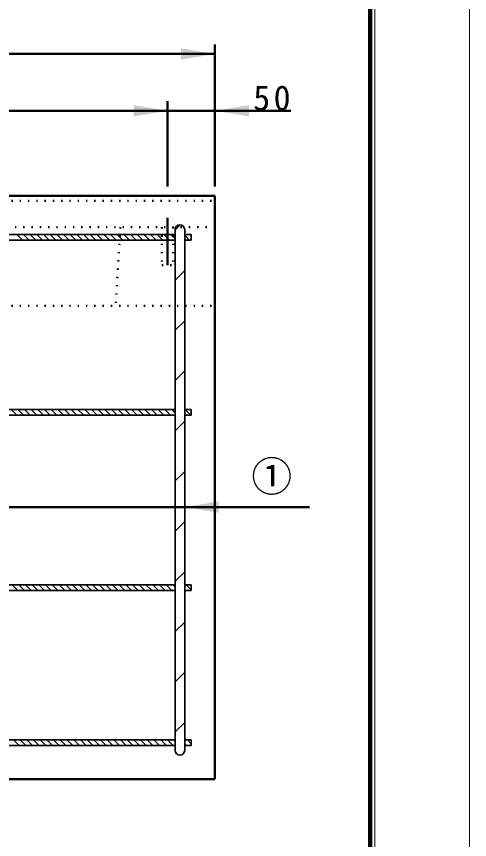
# Model space of a CAD drawing. Units: millimetres, scale not verified. Extents: x -2102 to 2102, y -1485 to 1485.
# Drawn here: x 1624 to 2102, y -616 to 253 of the extents above; entities that cross this region are included whole.
import ezdxf
from ezdxf.enums import TextEntityAlignment as Align

# ---------------------------------------------------------------- set-up
doc = ezdxf.new("R2010")
doc.units = ezdxf.units.MM
doc.header["$LTSCALE"] = 5
doc.linetypes.add('DOTTED', pattern=[1.75, 0.25, -1.5])
doc.linetypes.add('LONG_DASHED_DOTTED', pattern=[15.25, 12, -1.5, 0.25, -1.5])
doc.layers.add('0-0_V-nasSTD', color=7, linetype='Continuous', lineweight=35)
doc.layers.add('0-1_0', color=7, linetype='Continuous', lineweight=50)
doc.styles.add('ＭＳ ゴシック', font='')
doc.styles.get('ＭＳ ゴシック').set_extended_font_data('MS Gothic')

msp = doc.modelspace()

# ---------------------------------------------------------------- linework, layer by layer
at = {"layer": '0-0_V-nasSTD', "lineweight": 50}
for p, q in [((-166.5, 63.887), (1833.5, 63.887)), ((1833.5, 63.887), (1833.5, -552.113)), ((1933.5, -264.613), (833.5, -264.613)), ((-166.5, -552.113), (1833.5, -552.113))]:
    msp.add_line(p, q, dxfattribs=at)
at = {"layer": '0-0_V-nasSTD', "linetype": 'DOTTED', "lineweight": 50}
for p, q in [((-166.5, 58.887), (1833.5, 58.887)), ((1833.5, 30.887), (-166.5, 30.887)), ((1733.5, 30.887), (1728.5, -52.113)), ((1777.5, 30.887), (1777.5, -9.113)), ((1789.5, 30.887), (1789.5, -9.113)), ((1777.5, -9.113), (1789.5, -9.113)), ((-166.5, -52.113), (1833.5, -52.113))]:
    msp.add_line(p, q, dxfattribs=at)
at = {"layer": '0-0_V-nasSTD', "linetype": 'LONG_DASHED_DOTTED', "lineweight": 50}
msp.add_line((1783.5, 40.887), (1783.5, -9.113), dxfattribs=at)
at = {"layer": '0-0_V-nasSTD'}
for p, q in [((1791.5, 28.182), (1796.701, 33.383)), ((1791.5, 28.387), (1791.5, -521.613)), ((1801.5, 28.387), (1801.5, -521.613)), ((1587.5, 23.387), (1791.5, 23.387)), ((1587.5, 17.387), (1791.5, 17.387)), ((1623.965, 23.387), (1629.965, 17.387)), ((1631.036, 23.387), (1637.036, 17.387)), ((1638.107, 23.387), (1644.107, 17.387)), ((1645.178, 23.387), (1651.178, 17.387)), ((1652.249, 23.387), (1658.249, 17.387)), ((1659.32, 23.387), (1665.32, 17.387)), ((1666.391, 23.387), (1672.391, 17.387)), ((1673.462, 23.387), (1679.462, 17.387)), ((1680.533, 23.387), (1686.533, 17.387)), ((1687.605, 23.387), (1693.605, 17.387)), ((1694.676, 23.387), (1700.676, 17.387)), ((1701.747, 23.387), (1707.747, 17.387)), ((1708.818, 23.387), (1714.818, 17.387)), ((1715.889, 23.387), (1721.889, 17.387)), ((1722.96, 23.387), (1728.96, 17.387)), ((1730.031, 23.387), (1736.031, 17.387)), ((1737.102, 23.387), (1743.102, 17.387)), ((1744.173, 23.387), (1750.173, 17.387)), ((1751.244, 23.387), (1757.244, 17.387)), ((1758.315, 23.387), (1764.315, 17.387)), ((1765.386, 23.387), (1771.386, 17.387)), ((1772.457, 23.387), (1778.457, 17.387)), ((1779.528, 23.387), (1785.528, 17.387)), ((1786.599, 23.387), (1791.5, 18.486)), ((1801.5, 23.387), (1808.5, 23.387)), ((1801.5, 22.628), (1806.742, 17.387)), ((1801.5, 17.387), (1808.5, 17.387)), ((1807.813, 23.387), (1808.5, 22.699)), ((1808.5, 23.387), (1808.5, 17.387)), ((1791.5, -24.851), (1801.5, -14.851)), ((1791.5, -77.884), (1801.5, -67.884)), ((1791.5, -130.917), (1801.5, -120.917)), ((1587.5, -161.613), (1791.5, -161.613)), ((1618.046, -161.613), (1624.046, -167.613)), ((1625.117, -161.613), (1631.117, -167.613)), ((1632.188, -161.613), (1638.188, -167.613)), ((1639.259, -161.613), (1645.259, -167.613)), ((1646.33, -161.613), (1652.33, -167.613)), ((1653.401, -161.613), (1659.401, -167.613)), ((1660.472, -161.613), (1666.472, -167.613)), ((1667.544, -161.613), (1673.544, -167.613)), ((1674.615, -161.613), (1680.615, -167.613)), ((1681.686, -161.613), (1687.686, -167.613)), ((1688.757, -161.613), (1694.757, -167.613)), ((1695.828, -161.613), (1701.828, -167.613)), ((1702.899, -161.613), (1708.899, -167.613)), ((1709.97, -161.613), (1715.97, -167.613)), ((1717.041, -161.613), (1723.041, -167.613)), ((1724.112, -161.613), (1730.112, -167.613)), ((1731.183, -161.613), (1737.183, -167.613)), ((1738.254, -161.613), (1744.254, -167.613)), ((1745.325, -161.613), (1751.325, -167.613)), ((1752.396, -161.613), (1758.396, -167.613)), ((1759.467, -161.613), (1765.467, -167.613)), ((1766.538, -161.613), (1772.538, -167.613)), ((1773.61, -161.613), (1779.61, -167.613)), ((1780.681, -161.613), (1786.681, -167.613)), ((1787.752, -161.613), (1791.5, -165.362)), ((1801.5, -161.613), (1808.5, -161.613)), ((1801.894, -161.613), (1807.894, -167.613)), ((1808.5, -161.613), (1808.5, -167.613)), ((1587.5, -167.613), (1791.5, -167.613)), ((1801.5, -167.613), (1808.5, -167.613)), ((1791.5, -183.95), (1801.5, -173.95)), ((1791.5, -236.983), (1801.5, -226.983)), ((1791.5, -290.016), (1801.5, -280.016)), ((1791.5, -343.049), (1801.5, -333.049)), ((1587.5, -346.613), (1791.5, -346.613)), ((1619.198, -346.613), (1625.198, -352.613)), ((1626.269, -346.613), (1632.269, -352.613)), ((1633.34, -346.613), (1639.34, -352.613)), ((1640.411, -346.613), (1646.411, -352.613)), ((1647.483, -346.613), (1653.483, -352.613)), ((1654.554, -346.613), (1660.554, -352.613)), ((1661.625, -346.613), (1667.625, -352.613)), ((1668.696, -346.613), (1674.696, -352.613)), ((1675.767, -346.613), (1681.767, -352.613)), ((1682.838, -346.613), (1688.838, -352.613)), ((1689.909, -346.613), (1695.909, -352.613)), ((1696.98, -346.613), (1702.98, -352.613)), ((1704.051, -346.613), (1710.051, -352.613)), ((1711.122, -346.613), (1717.122, -352.613)), ((1718.193, -346.613), (1724.193, -352.613)), ((1725.264, -346.613), (1731.264, -352.613)), ((1732.335, -346.613), (1738.335, -352.613)), ((1739.406, -346.613), (1745.406, -352.613)), ((1746.478, -346.613), (1752.478, -352.613)), ((1753.549, -346.613), (1759.549, -352.613)), ((1760.62, -346.613), (1766.62, -352.613)), ((1767.691, -346.613), (1773.691, -352.613)), ((1774.762, -346.613), (1780.762, -352.613)), ((1781.833, -346.613), (1787.833, -352.613)), ((1788.904, -346.613), (1791.5, -349.209)), ((1801.5, -346.613), (1808.5, -346.613)), ((1803.046, -346.613), (1808.5, -352.067)), ((1808.5, -346.613), (1808.5, -352.613)), ((1587.5, -352.613), (1791.5, -352.613)), ((1801.5, -352.138), (1801.975, -352.613)), ((1801.5, -352.613), (1808.5, -352.613)), ((1791.5, -396.082), (1801.5, -386.082)), ((1791.5, -449.115), (1801.5, -439.115)), ((1791.5, -502.148), (1801.5, -492.148)), ((1587.5, -510.613), (1791.5, -510.613)), ((1620.564, -510.613), (1626.564, -516.613)), ((1627.635, -510.613), (1633.635, -516.613)), ((1634.706, -510.613), (1640.706, -516.613)), ((1641.777, -510.613), (1647.777, -516.613)), ((1648.848, -510.613), (1654.848, -516.613)), ((1655.919, -510.613), (1661.919, -516.613)), ((1662.99, -510.613), (1668.99, -516.613)), ((1670.061, -510.613), (1676.061, -516.613)), ((1677.132, -510.613), (1683.132, -516.613)), ((1684.203, -510.613), (1690.203, -516.613)), ((1691.274, -510.613), (1697.274, -516.613)), ((1698.345, -510.613), (1704.345, -516.613)), ((1705.417, -510.613), (1711.417, -516.613)), ((1712.488, -510.613), (1718.488, -516.613)), ((1719.559, -510.613), (1725.559, -516.613)), ((1726.63, -510.613), (1732.63, -516.613)), ((1733.701, -510.613), (1739.701, -516.613)), ((1740.772, -510.613), (1746.772, -516.613)), ((1747.843, -510.613), (1753.843, -516.613)), ((1754.914, -510.613), (1760.914, -516.613)), ((1761.985, -510.613), (1767.985, -516.613)), ((1769.056, -510.613), (1775.056, -516.613)), ((1776.127, -510.613), (1782.127, -516.613)), ((1783.198, -510.613), (1789.198, -516.613)), ((1790.269, -510.613), (1791.5, -511.844)), ((1801.5, -510.613), (1808.5, -510.613)), ((1804.411, -510.613), (1808.5, -514.702)), ((1808.5, -510.613), (1808.5, -516.613)), ((1587.5, -516.613), (1791.5, -516.613)), ((1801.5, -514.773), (1803.34, -516.613)), ((1801.5, -516.613), (1808.5, -516.613))]:
    msp.add_line(p, q, dxfattribs=at)
at = {"layer": '0-0_V-nasSTD', "lineweight": 18}
for points in [[(-2102.5, -1485), (-2102.5, 1485), (2102.5, 1485), (2102.5, -1485)], [(-2002.5, -1385), (-2002.5, 1385), (2002.5, 1385), (2002.5, -1385)]]:
    msp.add_lwpolyline(points, close=True, dxfattribs=at)
at = {"layer": '0-0_V-nasSTD', "lineweight": 100}
msp.add_lwpolyline([(1997.5, -1380), (1997.5, 1380), (-1997.5, 1380)], dxfattribs=at)
at = {"layer": '0-0_V-nasSTD'}
for centre, start, end in [((1796.5, 28.387), 0, 180), ((1796.5, -521.613), 180, 0)]:
    msp.add_arc(centre, 5, start, end, dxfattribs=at)
for points in [[(1797.5, 207.887), (1797.5, 219.887), (1833.5, 213.887)], [(1747.5, 147.887), (1747.5, 159.887), (1783.5, 153.887)], [(1833.5, 153.887), (1869.5, 147.887), (1869.5, 159.887)], [(1801.5, -264.613), (1837.5, -270.613), (1837.5, -258.613)]]:
    msp.add_solid(points, dxfattribs=at)
at = {"layer": '0-1_0'}
for p, q in [((1833.5, 73.887), (1833.5, 223.887)), ((-166.5, 213.887), (1833.5, 213.887)), ((1783.5, 73.887), (1783.5, 163.887)), ((883.5, 153.887), (1783.5, 153.887)), ((1783.5, 153.887), (1833.5, 153.887)), ((1913.5, 153.887), (1833.5, 153.887))]:
    msp.add_line(p, q, dxfattribs=at)

# ---------------------------------------------------------------- texts
at = {"layer": '0-0_V-nasSTD', "style": 'ＭＳ ゴシック'}
msp.add_text('①', height=31.67, dxfattribs=at).set_placement((1871.9, -257.613), align=Align.BOTTOM_LEFT)
at = {"layer": '0-0_V-nasSTD', "insert": (1873.9, 153.887), "char_height": 26.39, "attachment_point": 7, "style": 'ＭＳ ゴシック'}
msp.add_mtext('\\T1.2;50', dxfattribs=at)

doc.saveas('drawing.dxf')
